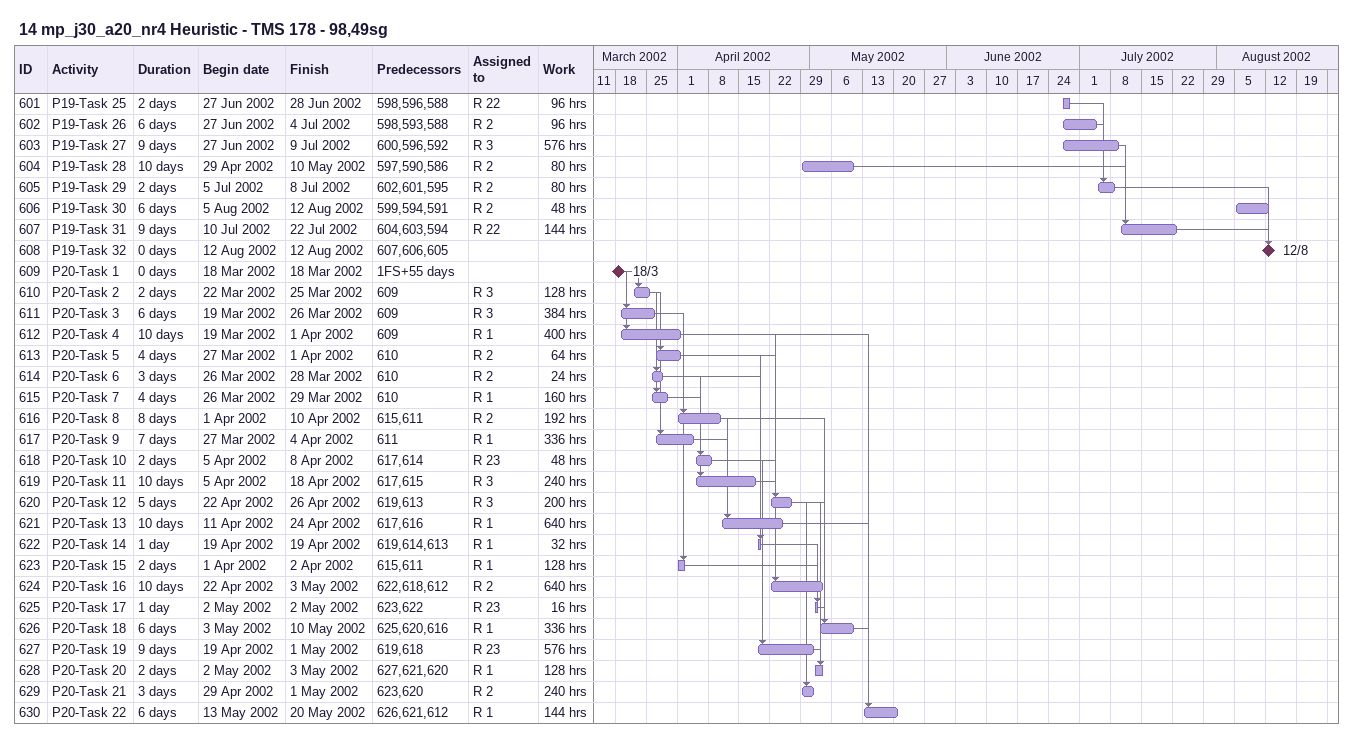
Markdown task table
14 mp_j30_a20_nr4 Heuristic - TMS 178 - 98,49sg

| ID | Task | Duration | Start | Finish | Predecessors | Resources | Work (h) |
|---|---|---|---|---|---|---|---|
| 601 | P19-Task 25 | 2d | 2002-06-27 | 2002-06-28 | 598, 596, 588 | R 22 | 96 |
| 602 | P19-Task 26 | 6d | 2002-06-27 | 2002-07-04 | 598, 593, 588 | R 2 | 96 |
| 603 | P19-Task 27 | 9d | 2002-06-27 | 2002-07-09 | 600, 596, 592 | R 3 | 576 |
| 604 | P19-Task 28 | 10d | 2002-04-29 | 2002-05-10 | 597, 590, 586 | R 2 | 80 |
| 605 | P19-Task 29 | 2d | 2002-07-05 | 2002-07-08 | 602, 601, 595 | R 2 | 80 |
| 606 | P19-Task 30 | 6d | 2002-08-05 | 2002-08-12 | 599, 594, 591 | R 2 | 48 |
| 607 | P19-Task 31 | 9d | 2002-07-10 | 2002-07-22 | 604, 603, 594 | R 22 | 144 |
| 608 | P19-Task 32 | 0d | 2002-08-12 | 2002-08-12 | 607, 606, 605 |  |  |
| 609 | P20-Task 1 | 0d | 2002-03-18 | 2002-03-18 | 1FS+55d |  |  |
| 610 | P20-Task 2 | 2d | 2002-03-22 | 2002-03-25 | 609 | R 3 | 128 |
| 611 | P20-Task 3 | 6d | 2002-03-19 | 2002-03-26 | 609 | R 3 | 384 |
| 612 | P20-Task 4 | 10d | 2002-03-19 | 2002-04-01 | 609 | R 1 | 400 |
| 613 | P20-Task 5 | 4d | 2002-03-27 | 2002-04-01 | 610 | R 2 | 64 |
| 614 | P20-Task 6 | 3d | 2002-03-26 | 2002-03-28 | 610 | R 2 | 24 |
| 615 | P20-Task 7 | 4d | 2002-03-26 | 2002-03-29 | 610 | R 1 | 160 |
| 616 | P20-Task 8 | 8d | 2002-04-01 | 2002-04-10 | 615, 611 | R 2 | 192 |
| 617 | P20-Task 9 | 7d | 2002-03-27 | 2002-04-04 | 611 | R 1 | 336 |
| 618 | P20-Task 10 | 2d | 2002-04-05 | 2002-04-08 | 617, 614 | R 23 | 48 |
| 619 | P20-Task 11 | 10d | 2002-04-05 | 2002-04-18 | 617, 615 | R 3 | 240 |
| 620 | P20-Task 12 | 5d | 2002-04-22 | 2002-04-26 | 619, 613 | R 3 | 200 |
| 621 | P20-Task 13 | 10d | 2002-04-11 | 2002-04-24 | 617, 616 | R 1 | 640 |
| 622 | P20-Task 14 | 1d | 2002-04-19 | 2002-04-19 | 619, 614, 613 | R 1 | 32 |
| 623 | P20-Task 15 | 2d | 2002-04-01 | 2002-04-02 | 615, 611 | R 1 | 128 |
| 624 | P20-Task 16 | 10d | 2002-04-22 | 2002-05-03 | 622, 618, 612 | R 2 | 640 |
| 625 | P20-Task 17 | 1d | 2002-05-02 | 2002-05-02 | 623, 622 | R 23 | 16 |
| 626 | P20-Task 18 | 6d | 2002-05-03 | 2002-05-10 | 625, 620, 616 | R 1 | 336 |
| 627 | P20-Task 19 | 9d | 2002-04-19 | 2002-05-01 | 619, 618 | R 23 | 576 |
| 628 | P20-Task 20 | 2d | 2002-05-02 | 2002-05-03 | 627, 621, 620 | R 1 | 128 |
| 629 | P20-Task 21 | 3d | 2002-04-29 | 2002-05-01 | 623, 620 | R 2 | 240 |
| 630 | P20-Task 22 | 6d | 2002-05-13 | 2002-05-20 | 626, 621, 612 | R 1 | 144 |
